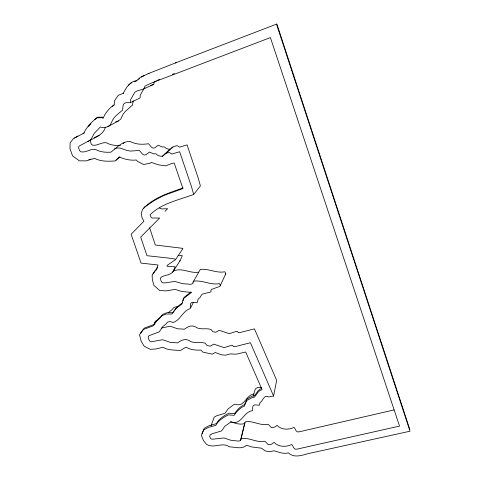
<?xml version="1.0" encoding="UTF-8"?>
<svg xmlns="http://www.w3.org/2000/svg" width="480" height="480" viewBox="0 0 480 480"><rect width="100%" height="100%" fill="white"/><g stroke="black" fill="none" stroke-linecap="round" stroke-linejoin="round"><path stroke-width="0.72" d="M90.33 140.394L91.134 144.024L92.79 145.236C97.542 145.926 101.7 141.954 106.416 142.746C110.646 145.296 115.686 145.656 120.504 145.47M170.49 149.346L168.186 149.052L166.05 148.308L164.406 146.952L161.976 146.916L158.28 145.218L154.71 147.852L153.138 148.158L151.65 147.414L148.482 143.718C142.296 144.684 135.906 144.552 130.17 141.462C122.49 140.946 116.574 147.84 110.916 152.184C105.66 152.484 100.128 152.142 95.496 149.376C90.588 148.548 86.256 152.67 81.318 151.944L79.584 150.684L78.684 148.104L78.72 146.904L79.494 145.878L89.988 140.244L91.416 138.612L94.326 133.26L100.362 127.02C104.604 128.472 110.022 127.068 111.552 122.358C113.358 116.88 118.512 113.814 122.52 110.1L123.234 104.874L124.278 103.374L126.12 102.642L130.338 102.714L130.488 99.876L134.802 92.28L137.484 90.738L142.716 89.364L153.414 84.534L153.948 83.868L153.888 82.434L156.426 80.808M394.02 409.926L299.07 431.85C296.202 432.726 295.554 429.522 294.438 427.686L293.754 427.494C288.414 430.074 281.19 429.858 277.038 425.346C275.544 426.756 273.48 428.04 271.338 427.578L268.674 424.728L267.666 424.272C260.076 425.928 253.224 420.594 245.742 421.728L244.92 422.58L240.63 440.238L239.724 440.85L238.302 441.09L230.886 440.28L223.986 437.952L212.166 439.23L211.05 438.894L210.36 438.066L209.646 436.23L210.246 434.826L212.34 433.68L221.172 431.058L222.3 430.104L224.604 426.426L230.91 421.986C241.752 425.46 242.97 411.888 252.72 410.598L252.672 406.968L253.35 405.594L254.688 404.886L259.374 405.216L259.95 402.786C262.746 401.22 263.058 396.666 266.472 396.252L268.878 396.942L273.6 396.018L250.41 342.756L234.942 346.644L233.586 346.578L232.596 345.384L231.816 345.246L224.256 347.634L213.744 344.148L210.21 346.194L207.054 345.51L205.11 343.176C199.896 341.466 193.656 344.082 188.874 340.434C184.926 338.238 180.792 340.476 177.612 342.882L170.442 342.414L162.654 339.72L151.242 341.796L149.736 341.022L148.674 339.222L148.122 336.996L149.124 335.658L159.324 331.8L162.762 326.634L166.2 323.85L167.58 322.08L170.214 321.534L173.052 322.494C180.516 320.298 182.568 311.04 190.176 308.58L190.68 307.704L190.32 304.878L190.782 303.366L192.072 302.274L197.154 302.754L198.12 299.238L200.046 297.474L201.624 294.78L202.584 294.012L210.564 292.05L211.098 291.504L210.942 290.028L211.572 289.392L219.912 286.362L225.792 273.738L224.844 271.77C216.474 273.498 208.59 268.332 200.322 269.43L193.05 282.168L192.972 283.206L192.018 283.962L190.506 284.304L182.652 283.644L174.798 281.412L164.97 282.93L162.558 282.81L161.274 281.658L160.644 279.33L160.584 278.022L161.208 277.128C164.856 274.98 169.896 275.346 172.8 272.022L180.084 260.706L182.316 255.666L178.128 255.462M133.17 100.728L132.534 105.018L124.914 111.822L122.97 114.474L120.756 119.076L118.464 120.912L107.934 126.654M240.63 440.238L244.92 422.58M273.6 396.018L276.654 380.376L254.454 328.86L239.574 332.664L238.272 332.61L237.324 331.458L236.574 331.32L229.296 333.66L219.198 330.312L215.796 332.31L212.76 331.656L210.894 329.406C205.884 327.762 199.884 330.318 195.288 326.796C191.478 324.678 187.5 326.874 184.44 329.202L177.54 328.77L170.064 326.184L161.49 328.068M253.278 396.384L254.67 390.69L255.696 388.602L257.88 387.42L261.594 387.672M182.988 300.894L184.032 297.426L190.986 291.978M211.068 425.838L214.104 417.21L216.72 415.758L225.012 413.274L227.958 409.074L232.77 405.3L234.948 404.142C244.59 407.838 245.508 395.28 253.758 393.996M157.062 268.494L157.584 267.168M201.984 433.698L204.252 428.31L208.974 425.7L216.366 423.666C218.916 418.674 224.052 415.728 228.87 413.208L234.582 413.676C237.108 409.854 240.618 406.038 245.106 404.28L244.926 403.56L247.218 398.868L252.552 395.994L254.742 395.514L258.066 390.822L261.516 388.218M172.8 272.022L175.104 266.802L168.564 266.466L166.914 266.094L167.214 265.344L175.638 259.542L182.856 248.658L182.694 248.346L155.322 245.004L149.598 227.808M144.39 87.924L140.214 95.208L140.058 97.926L130.338 102.714M190.68 307.704L193.398 302.412M105.378 127.266C102.996 135.444 94.272 137.658 87.846 141.666M123.3 93.318C126.276 87.552 129.714 81.288 137.034 80.676M152.964 273.942L156.03 269.514L156.804 269.154M225.294 274.434L225.792 273.738M140.382 333.324L144.234 328.14L154.368 324.366C155.892 319.986 160.29 318.066 162.714 314.388L166.998 312.684L172.638 312.732L176.844 307.128L182.082 303.084M154.17 323.088L155.79 320.922L156.936 320.43M175.638 259.542L174.48 258.912L168.966 258.132L146.97 255.69L140.688 237.102L159.624 218.058L152.016 217.992L151.122 217.374L150.078 214.836C161.388 203.406 178.938 199.914 193.68 194.466L200.406 185.934L198.216 178.086L187.086 144.9L179.718 147.126L177.198 145.716C170.82 146.262 167.016 152.634 162.336 156.342L159.93 156.036L157.698 155.256L155.976 153.846L153.444 153.804L149.574 152.028L145.872 154.764L144.228 155.082L142.68 154.302L139.35 150.45L130.572 151.092L126.894 150.462L120.246 148.074L117.174 147.984L114.498 148.932M144.216 88.746L144.768 88.056L144.702 86.55L145.65 85.746L151.908 82.824L270.402 37.584L399.522 426.108L296.982 449.136C294.018 450.03 293.322 446.736 292.164 444.828L291.456 444.63C285.888 447.264 278.412 447.012 274.086 442.35C272.526 443.802 270.384 445.11 268.17 444.624L265.398 441.678L264.348 441.204C256.458 442.878 249.354 437.358 241.578 438.492L240.732 439.362M193.05 282.168L193.896 281.112C202.512 279.996 210.714 285.366 219.432 283.602L220.428 285.642M143.34 208.698C153.606 197.52 169.122 192.882 183.036 187.944M88.248 126.624L90.918 123.828M179.328 261.486L180.084 260.706M165.03 211.332L167.64 208.71L161.658 208.92L159.48 208.062M171.462 148.392L172.914 146.964M123.168 143.634L124.65 142.296M116.1 160.206L119.886 156.804M168.75 312.378L172.164 309.564L173.622 307.686L175.506 306.93L177.624 306.834M138.63 79.308L139.698 78.396M162.336 156.342L169.95 149.814M128.442 85.332L131.796 82.506M94.794 119.652L97.83 117.234L102.978 117.174M112.212 106.56L114.228 105.018M244.824 423.432C240.462 425.214 234.876 423.252 230.634 421.608M83.04 133.56L84.084 132.774C86.76 126.654 91.752 122.076 96.684 117.792L101.85 117.732L103.188 118.26C105.264 112.728 109.368 108.138 114.156 104.754L114.48 100.8L118.236 95.34L123.714 93.114M74.502 138.072L77.844 136.002M141.3 77.022L144.63 75.258M84.24 132.942L73.266 138.714L70.128 142.908L69.978 148.566L72.564 155.892L79.386 160.848L86.298 160.866L94.548 158.346C100.788 161.628 108.198 161.424 115.05 160.95L119.394 157.044C124.716 159.312 130.512 160.692 136.308 159.996L137.562 161.436L143.616 164.49L149.958 163.278L151.176 162.384L158.496 164.856L165.9 165.822L171.186 163.668L174.168 162.966L182.964 188.58L164.226 195.306L154.782 200.196L144.51 207.12L142.434 209.634L141.276 213.6L141.96 217.482L143.868 221.298L131.136 234.258L141.048 263.094L158.064 265.008L155.982 270.318L155.202 270.678L152.13 275.124L152.358 279.756L153.912 285.384L159.672 290.532L166.326 290.886L175.134 289.398L181.554 291.456L191.532 292.392L183.33 298.698L181.926 304.026L176.112 308.43L171.894 314.052L166.236 314.004L161.934 315.708C159.504 319.404 155.088 321.324 153.564 325.716L143.388 329.502L139.524 334.704L141.144 341.142L144.126 346.17L150.294 349.332L155.964 348.972L162.882 347.274C168.222 350.448 174.54 349.992 180.492 350.412L186 347.154C190.494 349.884 195.906 350.352 201.048 350.076L202.728 352.074L212.226 354.15L215.214 352.5L221.352 354.792L225.45 355.206L230.412 353.904L236.208 354.186L245.664 352.002L262.092 389.628C258.186 390.432 256.824 394.548 254.346 397.134L252.156 397.614L246.798 400.494L244.494 405.198L244.68 405.918C240.174 407.682 236.652 411.51 234.114 415.338L228.384 414.87C223.548 417.396 218.394 420.342 215.832 425.352L208.416 427.392L203.676 430.008L201.402 435.408L203.46 440.634L206.604 444.408C213.906 448.872 222.366 441.702 229.404 446.808C235.176 447.03 241.782 449.652 246.654 445.248L252.24 447.03L261.51 448.194L265.212 450.942L269.766 451.644L274.074 450.81C278.724 452.022 283.458 454.35 288.378 452.862C295.032 459.306 304.656 453.954 312.234 452.742L410.022 431.202L276.498 24.15M94.086 137.736L99.12 135.348M164.856 153.87L167.106 152.862L169.314 152.574L171.954 154.05L179.634 151.74L191.37 186.3L193.68 194.466M149.046 73.32L140.316 77.412L136.032 81.078L134.136 81.492M157.608 80.25L159.528 79.41M153.414 84.534L150.546 85.506M148.098 73.692L176.166 62.64M172.374 74.346L174.414 73.554M175.338 62.97L276.87 24L409.788 429.42M115.746 121.914L118.464 120.912M88.83 159.714L90.888 159.084M198.51 272.19C189.9 273.66 181.836 267.138 173.226 271.128M182.574 302.286L182.634 302.736"/></g></svg>
